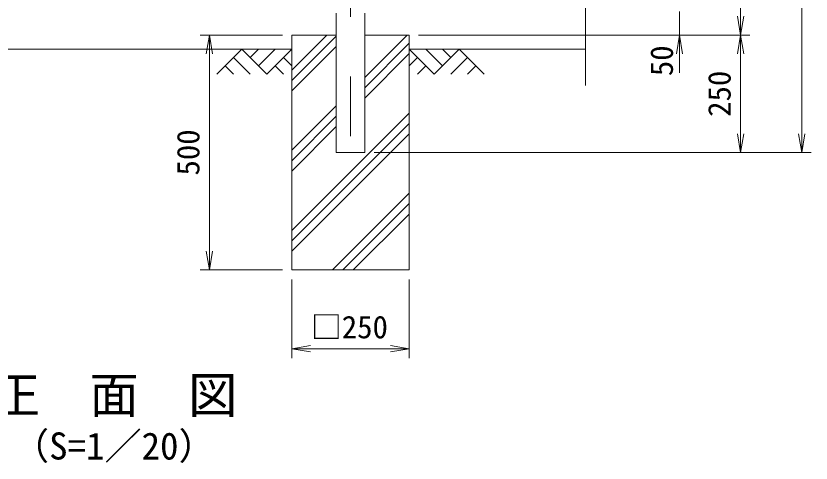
# Model space of a CAD drawing. Units: millimetres, scale not verified. Extents: x -4200 to 4200, y -2970 to 2970.
# Drawn here: x -2256 to -564, y -1500 to -548 of the extents above; entities that cross this region are included whole.
import ezdxf
from ezdxf.enums import TextEntityAlignment as Align

# ---------------------------------------------------------------- set-up
doc = ezdxf.new("R2010")
doc.units = ezdxf.units.MM
doc.header["$LTSCALE"] = 20
doc.linetypes.add('USER1', pattern=[50.8, 31.75, -6.35, 6.35, -6.35])
for name, color, linetype, lineweight in [('0-2_D-TTL-TXT', 7, 'Continuous', 18), ('0-3_D-STR4', 7, 'Continuous', 9), ('0-4_D-BMK', 2, 'USER1', 13), ('0-5_D-STR1', 1, 'Continuous', 18), ('0-6_D-BGD', 7, 'Continuous', 9), ('0-7_D-DCR-HCH', 7, 'Continuous', 9), ('0-9_D-STR-DIM', 7, 'Continuous', 9), ('0-A_0', 7, 'Continuous', 9)]:
    doc.layers.add(name, color=color, linetype=linetype, lineweight=lineweight)
doc.styles.add('ＭＳ ゴシック', font='')
doc.styles.get('ＭＳ ゴシック').set_extended_font_data('MS Gothic')

# ---------------------------------------------------------------- blocks, each defined once
blk = doc.blocks.new('_Open')
at = {"layer": '0-A_0'}
blk.add_line((-20, 3.33), (0, 0), dxfattribs=at)
blk.add_lwpolyline([(-20, -3.33), (0, 0), (-20, 0)], dxfattribs=at)

msp = doc.modelspace()

# ---------------------------------------------------------------- linework, layer by layer
at = {"layer": '0-3_D-STR4'}
for p, q in [((-1669.32, -588.63), (-1669.32, -1088.63)), ((-1574.57, -588.63), (-1669.32, -588.63)), ((-1419.32, -588.63), (-1514.07, -588.63)), ((-1419.32, -588.63), (-1419.32, -1088.63)), ((-1419.32, -1088.63), (-1669.32, -1088.63))]:
    msp.add_line(p, q, dxfattribs=at)
at = {"layer": '0-4_D-BMK'}
msp.add_line((-1544.32, 1101.52), (-1544.32, -868.63), dxfattribs=at)
at = {"layer": '0-5_D-STR1'}
for p, q in [((-1574.57, -541.63), (-1574.57, -838.63)), ((-1514.07, -541.63), (-1514.07, -838.63)), ((-1574.57, -838.63), (-1514.07, -838.63))]:
    msp.add_line(p, q, dxfattribs=at)
at = {"layer": '0-6_D-BGD'}
for p, q in [((-1669.32, -618.63), (-2454.32, -618.63)), ((-1044.32, -618.63), (-1419.32, -618.63))]:
    msp.add_line(p, q, dxfattribs=at)
at = {"layer": '0-7_D-DCR-HCH'}
for p, q in [((-1669.32, -663.23), (-1594.72, -588.63)), ((-1669.32, -685.33), (-1574.57, -590.58)), ((-1514.07, -678.69), (-1424.01, -588.63)), ((-1514.07, -700.79), (-1419.32, -606.04)), ((-1775.75, -618.63), (-1828.96, -671.84)), ((-1775.75, -618.63), (-1722.53, -671.84)), ((-1758.01, -636.37), (-1740.27, -618.63)), ((-1740.27, -654.11), (-1704.8, -618.63)), ((-1722.53, -671.84), (-1669.32, -618.63)), ((-1669.32, -707.43), (-1574.57, -612.68)), ((-1366.11, -671.84), (-1419.32, -618.63)), ((-1348.37, -654.11), (-1383.85, -618.63)), ((-1312.9, -618.63), (-1366.11, -671.84)), ((-1330.54, -636.46), (-1348.37, -618.63)), ((-1312.9, -618.63), (-1259.69, -671.84)), ((-1793.48, -636.37), (-1757.85, -671.84)), ((-1687.06, -636.37), (-1669.32, -654.03)), ((-1514.07, -722.89), (-1419.32, -628.14)), ((-1401.58, -636.37), (-1419.32, -654.03)), ((-1295.16, -636.37), (-1330.8, -671.84)), ((-1811.22, -654.11), (-1793.4, -671.84)), ((-1704.8, -654.11), (-1686.98, -671.84)), ((-1383.85, -654.11), (-1401.67, -671.84)), ((-1277.42, -654.11), (-1295.24, -671.84)), ((-1669.32, -833.94), (-1574.57, -739.19)), ((-1669.32, -1004.65), (-1419.32, -754.65)), ((-1669.32, -856.04), (-1574.57, -761.29)), ((-1669.32, -1026.75), (-1419.32, -776.75)), ((-1669.32, -878.14), (-1574.57, -783.39)), ((-1669.32, -1048.84), (-1419.32, -798.84)), ((-1582.6, -1088.63), (-1419.32, -925.36)), ((-1560.5, -1088.63), (-1419.32, -947.46)), ((-1538.4, -1088.63), (-1419.32, -969.55))]:
    msp.add_line(p, q, dxfattribs=at)
at = {"layer": '0-9_D-STR-DIM'}
for p, q in [((-584.32, 1021.37), (-584.32, -798.63)), ((-714.32, 571.37), (-714.32, -548.63)), ((-1044.32, -35.71), (-1044.32, -695.94)), ((-844.32, -538.63), (-844.32, -588.63)), ((-1689.32, -588.63), (-1864.54, -588.63)), ((-1399.32, -588.63), (-824.32, -588.63)), ((-1399.32, -588.63), (-694.32, -588.63)), ((-1379.32, -588.63), (-694.32, -588.63)), ((-1844.54, -628.63), (-1844.54, -1048.63)), ((-844.32, -628.63), (-844.32, -668.63)), ((-714.32, -628.63), (-714.32, -798.63)), ((-1494.07, -838.63), (-694.32, -838.63)), ((-1494.07, -838.63), (-564.32, -838.63)), ((-1689.32, -1088.63), (-1864.54, -1088.63)), ((-1669.32, -1108.63), (-1669.32, -1276.33)), ((-1419.32, -1108.63), (-1419.32, -1276.33)), ((-1629.32, -1256.33), (-1459.32, -1256.33))]:
    msp.add_line(p, q, dxfattribs=at)

# ---------------------------------------------------------------- block references
at = {"layer": '0-9_D-STR-DIM', "xscale": 2, "yscale": 2}
for p, rotation in [((-714.32, -588.63), 270), ((-1844.54, -588.63), 90), ((-844.32, -588.63), 90), ((-714.32, -588.63), 90), ((-714.32, -838.63), 270), ((-584.32, -838.63), 270), ((-1844.54, -1088.63), 270), ((-1669.32, -1256.33), 180)]:
    msp.add_blockref('_Open', p, dxfattribs=dict(at, rotation=rotation))
msp.add_blockref('_Open', (-1419.32, -1256.33), dxfattribs=at)

# ---------------------------------------------------------------- texts
at = {"layer": '0-2_D-TTL-TXT', "style": 'ＭＳ ゴシック'}
for s, height, p in [('正\u3000面\u3000図', 76.98, (-2309.81, -1416.31)), ('（S=1／20）', 57.77, (-2264.33, -1509.5))]:
    msp.add_text(s, height=height, dxfattribs=at).set_placement(p, align=Align.BOTTOM_LEFT)
at = {"layer": '0-9_D-STR-DIM', "style": 'ＭＳ ゴシック'}
for s, p in [('50', (-843.79, -676.01)), ('250', (-721.07, -762.63)), ('500', (-1851.29, -887.51))]:
    msp.add_text(s, height=48.09, rotation=90, dxfattribs=at).set_placement(p, align=Align.BOTTOM_LEFT)
msp.add_text('□250', height=48.09, dxfattribs=at).set_placement((-1628.47, -1248.57), align=Align.BOTTOM_LEFT)

doc.saveas('drawing.dxf')
